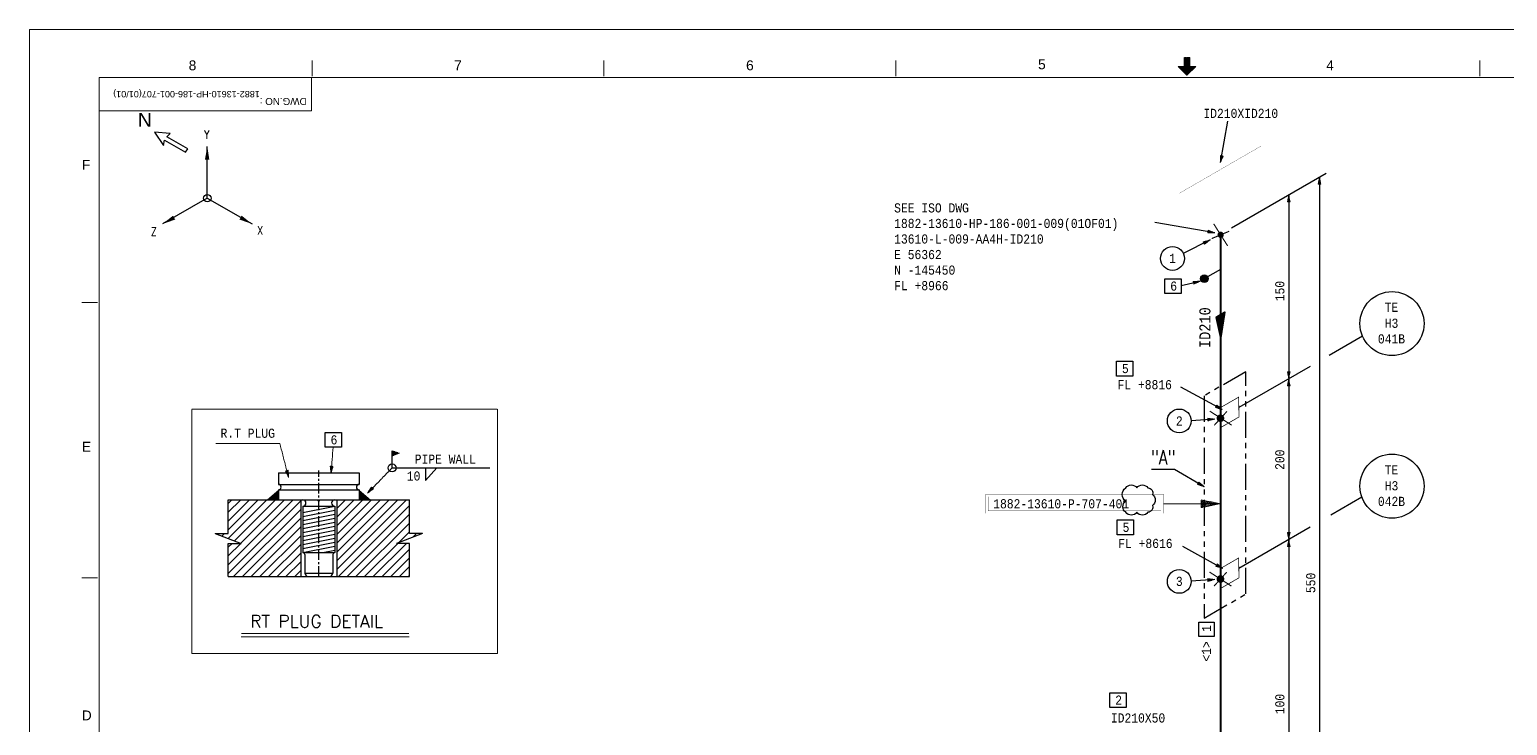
# Model space of a CAD drawing. Header units: inches. Extents: x 894 to 1735, y 0 to 594.
# Drawn here: x 894 to 1426, y 343 to 594 of the extents above; entities that cross this region are included whole.
import ezdxf
from ezdxf.enums import TextEntityAlignment as Align

# ---------------------------------------------------------------- set-up
doc = ezdxf.new("R2010")
doc.units = ezdxf.units.IN
doc.header["$MEASUREMENT"] = 0
for name, pattern in [('CENTER', [2, 1.25, -0.25, 0.25, -0.25]), ('Dashed', [4.18782, 2.09391, -2.09391]), ('PHANTOM2', [1.25, 0.625, -0.125, 0.125, -0.125, 0.125, -0.125]), ('Solid', [1, 1, 0])]:
    doc.linetypes.add(name, pattern=pattern)
for name, color, linetype in [('1', 7, 'Continuous'), ('2', 2, 'Continuous'), ('3', 7, 'Continuous'), ('4', 7, 'Continuous'), ('BG 0 -1', 7, 'Continuous'), ('Border', 7, 'Continuous'), ('CO', 7, 'Continuous'), ('DIM-LINES', 7, 'Continuous'), ('DIM-TEXT', 7, 'Continuous'), ('FITTINGS', 7, 'Continuous'), ('FRAME', 7, 'Continuous'), ('ISO-TEXT', 7, 'Continuous'), ('ISOTEXT', 7, 'Continuous'), ('NOZZLES', 7, 'Continuous'), ('PIPE', 7, 'Continuous'), ('WELDS', 7, 'Continuous')]:
    doc.layers.add(name, color=color, linetype=linetype)
for name, color, linetype, lineweight in [('materialLabel', 2, 'Solid', 13), ('spool', 2, 'Solid', 13), ('weldCyanLabel', 4, 'Solid', 13), ('weldDimension', 2, 'Solid', 13)]:
    doc.layers.add(name, color=color, linetype=linetype, lineweight=lineweight)
doc.styles.add('Arial', font='arial.ttf')
doc.styles.add('fixedText', font='MONOTXT8.shx', dxfattribs={"width": 0.85})
doc.styles.add('MONOTXT', font='MONOTXT.shx', dxfattribs={"width": 0.8})
doc.styles.add('ROMANS', font='romans.shx', dxfattribs={"width": 0.8})
doc.styles.get("Standard").update_dxf_attribs({"font": 'arial.ttf'})

# ---------------------------------------------------------------- blocks, each defined once
blk = doc.blocks.new('block55')
at = {"layer": 'FITTINGS', "color": 2, "linetype": 'ByBlock', "const_width": 0.35}
for points in [[(0, 0), (-1.3, -8.3)], [(1.5, -6.7), (0, 0)], [(1.3, -6.8), (0, 0)], [(0, -0.6), (-1.3, -8.3)], [(0, -1.2), (-1.1, -8.2)], [(0, -2), (-0.9, -8.1)], [(0, -2.8), (-0.7, -7.9)], [(0, -3.5), (-0.5, -7.8)], [(0, -4.2), (-0.3, -7.7)], [(1.1, -6.9), (0, -0.6)], [(1, -7), (0, -1.2)], [(0.8, -7.1), (0, -2)], [(0.6, -7.2), (0, -2.8)], [(0.4, -7.3), (0, -3.5)], [(0.2, -7.4), (0, -4.2)], [(-1.3, -8.3), (1.5, -6.7)], [(-1.3, -8.3), (1.3, -6.8)], [(-1.1, -8.2), (1.1, -6.9)], [(-0.9, -8.1), (1, -7)], [(-0.7, -7.9), (0.8, -7.1)], [(-0.5, -7.8), (0.6, -7.2)], [(-0.3, -7.7), (0.4, -7.3)], [(0, -5), (-0.1, -7.6)], [(-0.1, -7.6), (0.2, -7.4)], [(0, -7.6), (0, -5)]]:
    blk.add_lwpolyline(points, dxfattribs=at)
at = {"flags": 1}
for tag in ['Pipe Ref', 'Description']:
    blk.add_attdef(tag, (0, 0), '', height=1, dxfattribs=at)
blk = doc.blocks.new('block46')
at = {"layer": 'WELDS'}
h = blk.add_hatch(color=2, dxfattribs=at)
edge = h.paths.add_edge_path(flags=0)
edge.add_arc((0, 0), 1.15, 0, 360)
at = {"flags": 1}
for tag in ['Tag', 'Pipe Ref', 'Description', 'UCI', 'Key']:
    blk.add_attdef(tag, (0, 0), '', height=1, dxfattribs=at)

msp = doc.modelspace()

# ---------------------------------------------------------------- hatches: boundary and pattern name
at = {"linetype": 'Continuous'}
msp.add_hatch(color=2, dxfattribs=at).paths.add_polyline_path([(1315.59, 503.59), (1315.54, 503.7), (1315.49, 503.81), (1315.45, 503.93), (1315.43, 504.04), (1315.41, 504.16), (1315.41, 504.28), (1315.41, 504.4), (1315.43, 504.52), (1315.45, 504.64), (1315.49, 504.75), (1315.54, 504.86), (1315.59, 504.97), (1315.66, 505.07), (1315.73, 505.17), (1315.81, 505.26), (1315.9, 505.34), (1315.99, 505.41), (1316.1, 505.48), (1316.2, 505.53), (1316.31, 505.58), (1316.43, 505.61), (1316.55, 505.64), (1316.67, 505.66), (1316.79, 505.66), (1316.91, 505.66), (1317.02, 505.64), (1317.14, 505.61), (1317.26, 505.58), (1317.37, 505.53), (1317.47, 505.48), (1317.58, 505.41), (1317.67, 505.34), (1317.76, 505.26), (1317.84, 505.17), (1317.91, 505.07), (1317.98, 504.97), (1318.03, 504.86), (1318.08, 504.75), (1318.12, 504.64), (1318.14, 504.52), (1318.16, 504.4), (1318.16, 504.28), (1318.16, 504.16), (1318.14, 504.04), (1318.12, 503.93), (1318.08, 503.81), (1318.03, 503.7), (1317.98, 503.59), (1317.91, 503.49), (1317.84, 503.4), (1317.76, 503.31), (1317.67, 503.23), (1317.58, 503.15), (1317.47, 503.09), (1317.37, 503.03), (1317.26, 502.99), (1317.14, 502.95), (1317.02, 502.93), (1316.91, 502.91), (1316.79, 502.9), (1316.67, 502.91), (1316.55, 502.93), (1316.43, 502.95), (1316.31, 502.99), (1316.2, 503.03), (1316.1, 503.09), (1315.99, 503.15), (1315.9, 503.23), (1315.81, 503.31), (1315.73, 503.4), (1315.66, 503.49)])
at = {"layer": '4'}
h = msp.add_hatch(dxfattribs=at)
h.set_pattern_fill('ANSI31', color=4, scale=0.7, style=0)
h.set_pattern_definition([(45, (4272.0631, -12604.5324), (-1.57154482, 1.57154482), [])])
h.paths.add_polyline_path([(1025.85, 408.99), (1035.28, 412.53), (1030.57, 412.53), (1030.57, 424.69), (1004.58, 424.69), (1004.41, 424.52), (1004.41, 397), (1030.43, 397), (1030.57, 397.14), (1030.57, 408.99)])
h.paths.add_polyline_path([(969.99, 408.99), (965.27, 408.99), (965.27, 397), (991.43, 397), (991.43, 424.69), (965.27, 424.69), (965.27, 412.53), (960.56, 412.53)])
at = {"layer": 'weldCyanLabel'}
h = msp.add_hatch(color=2, dxfattribs=at)
h.dxf.hatch_style = 1
h.paths.add_polyline_path([(1024.33, 442.33), (1024.33, 440.43), (1027, 441.45)])
at = {"layer": 'WELDS'}
h = msp.add_hatch(color=2, dxfattribs=at)
edge = h.paths.add_edge_path(flags=0)
edge.add_arc((1322.58, 454.04), 1.38, 300, 660, ccw=False)
h = msp.add_hatch(color=2, dxfattribs=at)
edge = h.paths.add_edge_path(flags=0)
edge.add_arc((1322.58, 396.15), 1.38, 300, 660, ccw=False)

# ---------------------------------------------------------------- linework, layer by layer
at = {"color": 2}
for p, q in [((1322.63, 507.66), (1317.06, 504.44)), ((983.4, 428.27), (983.4, 424.69)), ((1012.44, 428.27), (1012.44, 424.69))]:
    msp.add_line(p, q, dxfattribs=at)
at = {"color": 2, "linetype": 'Continuous'}
msp.add_circle((1316.79, 504.28), 1.38, dxfattribs=at)
at = {"layer": '1', "color": 1, "linetype": 'CENTER', "ltscale": 3}
msp.add_line((997.92, 397), (997.92, 435.25), dxfattribs=at)
at = {"layer": '2', "color": 4}
for p, q in [((1322.63, 546.08), (1325.28, 560.96)), ((1320.53, 520.86), (1298.98, 524.52)), ((1318.83, 518.24), (1309.21, 513.4)), ((1323.22, 457.15), (1308.37, 465.24)), ((1320.53, 453.71), (1312.05, 453.12)), ((1316.7, 429.37), (1305.99, 435.63)), ((1323.38, 399.94), (1309.01, 407.8)), ((1320.53, 395.95), (1312.05, 395.35))]:
    msp.add_line(p, q, dxfattribs=at)
for points in [[(1302.56, 504.3), (1308.46, 504.3), (1308.46, 498.94), (1302.56, 498.94)], [(1285.14, 474.62), (1291.04, 474.62), (1291.04, 469.25), (1285.14, 469.25)], [(1000.2, 448.93), (1006.1, 448.93), (1006.1, 443.57), (1000.2, 443.57)], [(1285.38, 417.44), (1291.28, 417.44), (1291.28, 412.08), (1285.38, 412.08)], [(1314.79, 375.4), (1314.79, 380.67), (1320.34, 380.67), (1320.34, 375.4)], [(1282.73, 355.21), (1288.63, 355.21), (1288.63, 349.85), (1282.73, 349.85)]]:
    msp.add_lwpolyline(points, close=True, dxfattribs=at)
at = {"layer": '2', "color": 1}
msp.add_lwpolyline([(1288.46, 428.97, -0.520567), (1292.46, 428.97, -0.520567), (1296.46, 428.97, -0.520567), (1298.09, 426.6, -0.520567), (1298.09, 422.6, -0.520567), (1296.49, 420.2, -0.520567), (1292.49, 420.2, -0.520567), (1288.49, 420.2, -0.520567), (1288.46, 424.17, -0.520567)], format="xyb", close=True, dxfattribs=at)
at = {"layer": '2', "color": 4}
for centre in [(1305.33, 511.59), (1307.76, 453.06), (1307.76, 395.29)]:
    msp.add_circle(centre, 4.29, dxfattribs=at)
at = {"layer": '3', "color": 2}
for q in [(1024.33, 442.33), (1059.46, 436.16)]:
    msp.add_line((1024.33, 436.16), q, dxfattribs=at)
at = {"layer": '3', "color": 3}
for p, q in [((983.4, 434.35), (983.4, 430.23)), ((983.4, 434.35), (1012.44, 434.35)), ((1012.44, 434.35), (1012.44, 430.23)), ((983.4, 430.23), (1012.44, 430.23)), ((983.4, 428.27), (1012.44, 428.27)), ((965.27, 412.53), (965.27, 424.69)), ((965.27, 424.69), (1030.57, 424.69)), ((991.43, 424.69), (991.43, 397)), ((992.15, 422.43), (1003.65, 422.43)), ((992.15, 422.43), (992.15, 405.66)), ((992.15, 420.08), (1003.65, 422.37)), ((992.15, 418.64), (1003.65, 420.93)), ((1003.65, 422.43), (1003.65, 405.66)), ((1004.41, 424.69), (1004.41, 397)), ((1030.57, 412.53), (1030.57, 424.69)), ((992.15, 417.2), (1003.65, 419.49)), ((992.15, 415.75), (1003.65, 418.05)), ((992.15, 414.31), (1003.65, 416.6)), ((992.15, 412.87), (1003.65, 415.16)), ((960.56, 412.53), (965.27, 412.53)), ((960.56, 412.53), (969.99, 408.99)), ((992.15, 411.43), (1003.65, 413.72)), ((992.15, 409.99), (1003.65, 412.28)), ((992.15, 408.54), (1003.65, 410.84)), ((1035.28, 412.53), (1025.85, 408.99)), ((1035.28, 412.53), (1030.57, 412.53)), ((965.27, 408.99), (969.99, 408.99)), ((965.27, 397), (965.27, 408.99)), ((992.15, 407.1), (1003.65, 409.39)), ((992.15, 405.66), (1003.65, 407.95)), ((992.15, 405.66), (1003.65, 405.66)), ((992.85, 404.96), (992.85, 398.28)), ((999.38, 405.66), (1003.65, 406.51)), ((1002.99, 404.96), (1002.99, 398.28)), ((1030.57, 408.99), (1025.85, 408.99)), ((1030.57, 397), (1030.57, 408.99)), ((965.27, 397), (1030.57, 397)), ((992.85, 398.28), (1002.99, 398.28))]:
    msp.add_line(p, q, dxfattribs=at)
at = {"layer": '3'}
msp.add_line((994.04, 397), (1001.79, 397), dxfattribs=at)
at = {"layer": '3', "color": 3}
msp.add_lwpolyline([(997.63, 424.69, 0.589, 0.589, 1.191456), (998.21, 424.69, 0, 0, 0)], format="xyseb", dxfattribs=at)
for centre, radius, start, end in [((983.4, 429.25), 0.982, 270, 90), ((1012.44, 429.25), 0.982, 90, 270), ((992.15, 423.56), 1.13, 270, 90), ((1003.65, 423.56), 1.13, 90, 270), ((992.15, 404.96), 0.7, 0, 90), ((1003.69, 404.96), 0.703, 93.9739, 179.9026), ((994.56, 398.68), 1.76, 193.1432, 252.9181), ((1001.28, 398.68), 1.76, 287.0819, 346.8568)]:
    msp.add_arc(centre, radius, start, end, dxfattribs=at)
at = {"layer": '4', "color": 2}
msp.add_line((1305.99, 435.63), (1297.78, 435.63), dxfattribs=at)
msp.add_circle((1024.33, 436.16), 1.44, dxfattribs=at)
at = {"layer": '4', "color": 4}
for points in [[(983.4, 428.31), (979.16, 424.69), (983.4, 424.69)], [(1012.44, 428.31), (1016.68, 424.69), (1012.44, 424.69)]]:
    msp.add_solid(points, dxfattribs=at)
at = {"layer": 'BG 0 -1', "color": 7, "linetype": 'Continuous', "lineweight": 9}
for p, q in [((893.77, 0), (893.77, 594)), ((893.77, 594), (1734.77, 594)), ((995.47, 577.17), (995.47, 582.83)), ((1100.59, 577.17), (1100.59, 582.83)), ((1205.72, 577.17), (1205.72, 582.83)), ((1307.34, 580.74), (1309.46, 580.74)), ((1310.52, 577.55), (1307.34, 580.74)), ((1307.35, 580.74), (1310.53, 577.56)), ((1307.48, 580.74), (1310.59, 577.62)), ((1307.6, 580.74), (1310.65, 577.68)), ((1307.73, 580.74), (1310.72, 577.75)), ((1307.85, 580.74), (1310.78, 577.81)), ((1307.98, 580.74), (1310.84, 577.87)), ((1308.1, 580.74), (1310.9, 577.93)), ((1308.23, 580.74), (1310.97, 578)), ((1308.35, 580.74), (1311.03, 578.06)), ((1308.48, 580.74), (1311.09, 578.12)), ((1308.6, 580.74), (1311.15, 578.18)), ((1308.73, 580.74), (1311.22, 578.25)), ((1308.85, 580.74), (1311.28, 578.31)), ((1308.98, 580.74), (1311.34, 578.37)), ((1309.1, 580.74), (1311.41, 578.44)), ((1309.23, 580.74), (1311.47, 578.5)), ((1309.35, 580.74), (1311.53, 578.56)), ((1309.46, 580.74), (1309.46, 583.92)), ((1309.46, 583.88), (1311.58, 581.76)), ((1309.46, 583.75), (1311.58, 581.63)), ((1309.46, 583.63), (1311.58, 581.51)), ((1309.46, 583.5), (1311.58, 581.38)), ((1309.46, 583.38), (1311.58, 581.26)), ((1309.46, 583.25), (1311.58, 581.13)), ((1309.46, 583.13), (1311.58, 581.01)), ((1309.46, 583), (1311.58, 580.88)), ((1309.46, 582.88), (1311.58, 580.76)), ((1309.46, 582.75), (1312.59, 579.62)), ((1309.46, 582.63), (1312.53, 579.56)), ((1309.46, 582.5), (1312.47, 579.5)), ((1309.46, 582.38), (1312.41, 579.44)), ((1309.46, 582.25), (1312.34, 579.37)), ((1309.46, 582.13), (1312.28, 579.31)), ((1309.46, 582), (1312.22, 579.25)), ((1309.46, 581.88), (1312.16, 579.19)), ((1309.46, 581.75), (1312.09, 579.12)), ((1309.46, 581.63), (1312.03, 579.06)), ((1309.46, 581.5), (1311.97, 579)), ((1309.46, 581.38), (1311.91, 578.94)), ((1309.46, 581.25), (1311.84, 578.87)), ((1309.46, 581.13), (1311.78, 578.81)), ((1309.46, 581), (1311.72, 578.75)), ((1309.46, 580.88), (1311.66, 578.69)), ((1309.46, 580.75), (1311.59, 578.62)), ((1309.55, 583.92), (1311.58, 581.88)), ((1309.67, 583.92), (1311.58, 582.01)), ((1309.8, 583.92), (1311.58, 582.13)), ((1309.92, 583.92), (1311.58, 582.26)), ((1310.05, 583.92), (1311.58, 582.38)), ((1310.17, 583.92), (1311.58, 582.51)), ((1310.3, 583.92), (1311.58, 582.63)), ((1310.42, 583.92), (1311.58, 582.76)), ((1313.71, 580.74), (1310.52, 577.55)), ((1310.53, 577.56), (1310.53, 583.22)), ((1310.55, 583.92), (1311.58, 582.88)), ((1310.67, 583.92), (1311.58, 583.01)), ((1310.8, 583.92), (1311.58, 583.13)), ((1310.92, 583.92), (1311.58, 583.26)), ((1311.05, 583.92), (1311.58, 583.38)), ((1311.17, 583.92), (1311.58, 583.51)), ((1311.3, 583.92), (1311.58, 583.63)), ((1311.42, 583.92), (1311.58, 583.76)), ((1311.55, 583.92), (1311.58, 583.88)), ((1311.58, 580.74), (1311.58, 583.92)), ((1311.58, 580.74), (1313.71, 580.74)), ((1311.61, 580.74), (1312.66, 579.69)), ((1311.73, 580.74), (1312.72, 579.75)), ((1311.86, 580.74), (1312.78, 579.81)), ((1311.98, 580.74), (1312.84, 579.87)), ((1312.11, 580.74), (1312.91, 579.94)), ((1312.23, 580.74), (1312.97, 580)), ((1312.36, 580.74), (1313.03, 580.06)), ((1312.48, 580.74), (1313.09, 580.12)), ((1312.61, 580.74), (1313.16, 580.19)), ((1312.73, 580.74), (1313.22, 580.25)), ((1312.86, 580.74), (1313.28, 580.31)), ((1312.98, 580.74), (1313.34, 580.37)), ((1313.11, 580.74), (1313.41, 580.44)), ((1313.23, 580.74), (1313.47, 580.5)), ((1313.36, 580.74), (1313.53, 580.56)), ((1313.48, 580.74), (1313.59, 580.62)), ((1313.61, 580.74), (1313.66, 580.69)), ((1415.97, 577.17), (1415.97, 582.83)), ((1709.7, 576.75), (918.88, 576.75)), ((918.88, 576.75), (918.88, 18.11)), ((995.29, 564.78), (995.29, 576.75)), ((995.29, 564.78), (918.88, 564.78)), ((918.25, 495.71), (912.59, 495.71)), ((918.25, 396.57), (912.59, 396.57))]:
    msp.add_line(p, q, dxfattribs=at)
at = {"layer": 'Border', "color": 2}
for p, q in [((1326.61, 522.58), (1360.68, 542.25)), ((1373.76, 483.59), (1361.7, 476.62)), ((1354.88, 472.69), (1329.2, 457.86)), ((1373.55, 425.59), (1362.3, 419.09)), ((1354.94, 414.84), (1329.2, 399.98)), ((1322.65, 396.2), (1322.62, 396.18))]:
    msp.add_line(p, q, dxfattribs=at)
at = {"layer": 'Border', "color": 4}
msp.add_line((1347.17, 534.45), (1347.17, 299.48), dxfattribs=at)
at = {"layer": 'Border', "color": 3, "linetype": 'PHANTOM2', "ltscale": 15}
msp.add_lwpolyline([(1331.76, 470.81), (1316.76, 462.15), (1316.76, 382.11), (1331.76, 390.77)], close=True, dxfattribs=at)
at = {"layer": 'CO', "color": 2, "linetype": 'Continuous'}
for p, q in [((1004.41, 424.52), (1004.58, 424.69)), ((1030.43, 397), (1030.57, 397.14))]:
    msp.add_line(p, q, dxfattribs=at)
at = {"layer": 'DIM-LINES', "color": 4}
for p, q in [((1358.22, 540.83), (1358.22, 298.4)), ((1308.46, 501.81), (1315.33, 503.37))]:
    msp.add_line(p, q, dxfattribs=at)
at = {"layer": 'FITTINGS', "color": 2, "linetype": 'ByBlock', "const_width": 0.26}
for points in [[(1329.16, 461.65), (1322.57, 457.85), (1322.54, 450.62), (1329.24, 454.49), (1329.16, 461.65)], [(1322.66, 450.69), (1322.58, 457.85)], [(1329.16, 403.73), (1322.57, 399.93), (1322.54, 392.7), (1329.24, 396.57), (1329.16, 403.73)], [(1322.66, 392.81), (1322.58, 399.97)]]:
    msp.add_lwpolyline(points, dxfattribs=at)
at = {"layer": 'FRAME', "color": 2, "linetype": 'Continuous', "lineweight": 30}
for p, q in [((938.77, 557), (941.97, 552.2)), ((944.37, 556.6), (938.77, 557)), ((941.97, 552.2), (942.37, 554.2)), ((942.37, 554.2), (949.97, 549.8)), ((943.17, 555.4), (944.37, 556.6)), ((950.77, 551), (943.17, 555.4)), ((949.97, 549.8), (950.77, 551)), ((957.78, 533.3), (957.78, 551.91)), ((957.78, 533.3), (957.78, 551.91)), ((957.78, 533.3), (941.67, 523.99)), ((957.78, 533.3), (941.67, 523.99)), ((957.78, 533.3), (973.9, 523.99)), ((957.78, 533.3), (973.9, 523.99))]:
    msp.add_line(p, q, dxfattribs=at)
msp.add_circle((957.78, 533.3), 1.33, dxfattribs=at)
msp.add_circle((957.78, 533.3), 1.33, dxfattribs=at)
for points in [[(956.91, 547.17), (958.5, 547.14), (957.78, 551.91)], [(956.91, 547.17), (958.5, 547.14), (957.78, 551.91)], [(946.21, 525.6), (945.44, 526.99), (941.67, 523.99)], [(946.21, 525.6), (945.44, 526.99), (941.67, 523.99)], [(969.36, 525.6), (970.13, 526.99), (973.9, 523.99)], [(969.36, 525.6), (970.13, 526.99), (973.9, 523.99)]]:
    msp.add_solid(points, dxfattribs=at)
at = {"layer": 'ISO-TEXT', "color": 2}
for p, q in [((1036.28, 431.57), (1040.36, 436.16)), ((1036.28, 436.16), (1036.28, 431.57))]:
    msp.add_line(p, q, dxfattribs=at)
at = {"layer": 'ISO-TEXT', "color": 2, "linetype": 'ByBlock', "const_width": 0.08, "flags": 128}
for points in [[(1238.07, 419.79), (1238.07, 426.69), (1302.07, 426.69), (1302.07, 419.79)], [(1238.97, 420.69), (1238.97, 425.79), (1301.17, 425.79), (1301.17, 420.69)]]:
    msp.add_lwpolyline(points, close=True, dxfattribs=at)
at = {"layer": 'ISOTEXT', "color": 2, "linetype": 'Continuous', "lineweight": 30}
for centre in [(1384.36, 488.12), (1384.36, 429.59)]:
    msp.add_circle(centre, 11.53, dxfattribs=at)
at = {"layer": 'materialLabel', "color": 4, "flags": 128}
for points in [[(983.86, 444.99), (987.05, 432.76)], [(1003.05, 443.55), (1002.37, 434.25)], [(1002.37, 434.25), (1003.03, 436.7), (1002.04, 436.77), (1002.37, 434.25), (1002.4, 434.75), (1002.93, 436.71), (1002.14, 436.76), (1002.4, 434.75), (1002.44, 435.24), (1002.83, 436.72), (1002.24, 436.76), (1002.44, 435.24), (1002.47, 435.74), (1002.73, 436.72), (1002.34, 436.75), (1002.47, 435.74), (1002.5, 436.24), (1002.63, 436.73), (1002.44, 436.74), (1002.5, 436.24)], [(987.05, 432.76), (986.89, 435.3), (985.93, 435.04), (987.05, 432.76), (986.93, 433.25), (986.79, 435.27), (986.02, 435.07), (986.93, 433.25), (986.8, 433.73), (986.7, 435.25), (986.12, 435.09), (986.8, 433.73), (986.67, 434.21), (986.6, 435.22), (986.22, 435.12), (986.67, 434.21), (986.54, 434.69), (986.51, 435.2), (986.31, 435.15), (986.54, 434.69)], [(1024.33, 436.16), (1015.51, 427.12)], [(1015.51, 427.12), (1017.59, 428.56), (1016.88, 429.26), (1015.51, 427.12), (1015.85, 427.47), (1017.52, 428.63), (1016.95, 429.19), (1015.85, 427.47), (1016.2, 427.83), (1017.45, 428.7), (1017.02, 429.12), (1016.2, 427.83), (1016.54, 428.19), (1017.38, 428.77), (1017.09, 429.05), (1016.54, 428.19), (1016.89, 428.55), (1017.31, 428.84), (1017.16, 428.98), (1016.89, 428.55)]]:
    msp.add_lwpolyline(points, dxfattribs=at)
at = {"layer": 'NOZZLES', "const_width": 0.8}
msp.add_lwpolyline([(1322.65, 285.29), (1322.65, 520.29)], dxfattribs=at)
at = {"layer": 'PIPE', "color": 2, "linetype": 'Dashed', "const_width": 0.08}
for points in [[(1307.8, 535.06), (1337.25, 552.07)], [(1322.65, 520.02), (1322.65, 543.46)]]:
    msp.add_lwpolyline(points, dxfattribs=at)
at = {"layer": 'spool', "color": 4, "flags": 128}
msp.add_lwpolyline([(1322.65, 423.26), (1315.67, 421.86), (1315.67, 424.65), (1322.65, 423.26), (1321.25, 423.26), (1315.67, 422.14), (1315.67, 424.37), (1321.25, 423.26), (1319.86, 423.26), (1315.67, 422.42), (1315.67, 424.09), (1319.86, 423.26), (1318.46, 423.26), (1315.67, 422.7), (1315.67, 423.81), (1318.46, 423.26), (1317.07, 423.25), (1315.67, 422.97), (1315.67, 423.53), (1317.07, 423.25)], dxfattribs=at)
at = {"layer": 'weldCyanLabel'}
for p, q in [((983.86, 444.99), (960.88, 444.99)), ((1322.65, 423.26), (1302.07, 423.24))]:
    msp.add_line(p, q, dxfattribs=at)
at = {"layer": 'weldCyanLabel', "color": 2}
for p, q in [((1024.33, 442.33), (1027, 441.45)), ((1027, 441.45), (1024.33, 440.43)), ((970.02, 375.28), (1030.4, 375.28)), ((970.08, 376.59), (1030.37, 376.59))]:
    msp.add_line(p, q, dxfattribs=at)
msp.add_lwpolyline([(952.25, 457.29), (1062.32, 457.29), (1062.32, 369.3), (952.25, 369.3)], close=True, dxfattribs=at)
at = {"layer": 'weldDimension', "color": 4, "flags": 128}
for points in [[(1322.63, 546.08), (1322.58, 548.62), (1323.56, 548.44), (1322.63, 546.08), (1322.72, 546.57), (1322.67, 548.6), (1323.46, 548.46), (1322.72, 546.57), (1322.81, 547.06), (1322.77, 548.58), (1323.36, 548.48), (1322.81, 547.06), (1322.89, 547.55), (1322.87, 548.57), (1323.26, 548.5), (1322.89, 547.55), (1322.98, 548.04), (1322.97, 548.55), (1323.16, 548.51), (1322.98, 548.04)], [(1358.22, 540.83), (1358.71, 538.34), (1357.72, 538.34), (1358.22, 540.83), (1358.22, 540.33), (1358.61, 538.34), (1357.82, 538.34), (1358.22, 540.33), (1358.22, 539.83), (1358.52, 538.34), (1357.92, 538.34), (1358.22, 539.83), (1358.22, 539.33), (1358.42, 538.34), (1358.02, 538.34), (1358.22, 539.33), (1358.22, 538.83), (1358.32, 538.34), (1358.12, 538.34), (1358.22, 538.83)], [(1347.17, 534.45), (1347.67, 531.96), (1346.67, 531.96), (1347.17, 534.45), (1347.17, 533.95), (1347.57, 531.96), (1346.77, 531.96), (1347.17, 533.95), (1347.17, 533.46), (1347.47, 531.96), (1346.87, 531.96), (1347.17, 533.46), (1347.17, 532.96), (1347.37, 531.96), (1346.97, 531.96), (1347.17, 532.96), (1347.17, 532.46), (1347.27, 531.96), (1347.07, 531.96), (1347.17, 532.46)], [(1320.53, 520.86), (1317.99, 520.78), (1318.16, 521.77), (1320.53, 520.86), (1320.04, 520.94), (1318.01, 520.88), (1318.14, 521.67), (1320.04, 520.94), (1319.55, 521.03), (1318.02, 520.98), (1318.12, 521.57), (1319.55, 521.03), (1319.06, 521.11), (1318.04, 521.08), (1318.11, 521.47), (1319.06, 521.11), (1318.57, 521.19), (1318.06, 521.18), (1318.09, 521.37), (1318.57, 521.19)], [(1318.83, 518.24), (1316.81, 516.7), (1316.37, 517.59), (1318.83, 518.24), (1318.38, 518.02), (1316.76, 516.79), (1316.41, 517.5), (1318.38, 518.02), (1317.93, 517.8), (1316.72, 516.87), (1316.46, 517.41), (1317.93, 517.8), (1317.48, 517.58), (1316.67, 516.96), (1316.5, 517.32), (1317.48, 517.58), (1317.03, 517.36), (1316.63, 517.05), (1316.54, 517.23), (1317.03, 517.36)], [(1315.33, 503.37), (1312.79, 503.3), (1313.01, 502.33), (1315.33, 503.37), (1314.84, 503.26), (1312.81, 503.21), (1312.99, 502.43), (1314.84, 503.26), (1314.36, 503.15), (1312.83, 503.11), (1312.97, 502.53), (1314.36, 503.15), (1313.87, 503.04), (1312.86, 503.01), (1312.94, 502.62), (1313.87, 503.04), (1313.39, 502.93), (1312.88, 502.92), (1312.92, 502.72), (1313.39, 502.93)], [(1347.17, 468.24), (1347.67, 470.73), (1346.67, 470.73), (1347.17, 468.24), (1347.17, 468.74), (1347.57, 470.73), (1346.77, 470.73), (1347.17, 468.74), (1347.17, 469.23), (1347.47, 470.73), (1346.87, 470.73), (1347.17, 469.23), (1347.17, 469.73), (1347.37, 470.73), (1346.97, 470.73), (1347.17, 469.73), (1347.17, 470.23), (1347.27, 470.73), (1347.07, 470.73), (1347.17, 470.23)], [(1347.17, 468.24), (1347.67, 465.75), (1346.67, 465.75), (1347.17, 468.24), (1347.17, 467.74), (1347.57, 465.75), (1346.77, 465.75), (1347.17, 467.74), (1347.17, 467.24), (1347.47, 465.75), (1346.87, 465.75), (1347.17, 467.24), (1347.17, 466.74), (1347.37, 465.75), (1346.97, 465.75), (1347.17, 466.74), (1347.17, 466.24), (1347.27, 465.75), (1347.07, 465.75), (1347.17, 466.24)], [(1323.22, 457.15), (1320.8, 457.93), (1321.29, 458.8), (1323.22, 457.15), (1322.79, 457.4), (1320.85, 458.02), (1321.24, 458.71), (1322.79, 457.4), (1322.35, 457.64), (1320.9, 458.1), (1321.19, 458.63), (1322.35, 457.64), (1321.92, 457.88), (1320.95, 458.19), (1321.14, 458.54), (1321.92, 457.88), (1321.48, 458.12), (1321, 458.28), (1321.1, 458.45), (1321.48, 458.12)], [(1320.53, 453.71), (1318.07, 453.06), (1318.01, 454.05), (1320.53, 453.71), (1320.03, 453.68), (1318.07, 453.16), (1318.02, 453.95), (1320.03, 453.68), (1319.54, 453.65), (1318.06, 453.26), (1318.02, 453.85), (1319.54, 453.65), (1319.04, 453.62), (1318.06, 453.36), (1318.03, 453.75), (1319.04, 453.62), (1318.54, 453.59), (1318.05, 453.46), (1318.04, 453.66), (1318.54, 453.59)], [(1316.7, 429.37), (1314.31, 430.21), (1314.81, 431.07), (1316.7, 429.37), (1316.28, 429.63), (1314.36, 430.3), (1314.76, 430.99), (1316.28, 429.63), (1315.85, 429.88), (1314.41, 430.39), (1314.71, 430.9), (1315.85, 429.88), (1315.42, 430.13), (1314.46, 430.47), (1314.66, 430.81), (1315.42, 430.13), (1314.99, 430.39), (1314.51, 430.56), (1314.61, 430.73), (1314.99, 430.39)], [(1347.17, 410.36), (1347.67, 412.85), (1346.67, 412.85), (1347.17, 410.36), (1347.17, 410.85), (1347.57, 412.85), (1346.77, 412.85), (1347.17, 410.85), (1347.17, 411.35), (1347.47, 412.85), (1346.87, 412.85), (1347.17, 411.35), (1347.17, 411.85), (1347.37, 412.85), (1346.97, 412.85), (1347.17, 411.85), (1347.17, 412.35), (1347.27, 412.85), (1347.07, 412.85), (1347.17, 412.35)], [(1347.17, 410.36), (1347.67, 407.86), (1346.67, 407.86), (1347.17, 410.36), (1347.17, 409.86), (1347.57, 407.86), (1346.77, 407.86), (1347.17, 409.86), (1347.17, 409.36), (1347.47, 407.86), (1346.87, 407.86), (1347.17, 409.36), (1347.17, 408.86), (1347.37, 407.86), (1346.97, 407.86), (1347.17, 408.86), (1347.17, 408.36), (1347.27, 407.86), (1347.07, 407.86), (1347.17, 408.36)], [(1323.38, 399.94), (1320.96, 400.71), (1321.45, 401.58), (1323.38, 399.94), (1322.95, 400.18), (1321.01, 400.8), (1321.4, 401.5), (1322.95, 400.18), (1322.51, 400.42), (1321.06, 400.89), (1321.35, 401.41), (1322.51, 400.42), (1322.08, 400.66), (1321.11, 400.97), (1321.3, 401.32), (1322.08, 400.66), (1321.64, 400.91), (1321.16, 401.06), (1321.25, 401.23), (1321.64, 400.91)], [(1320.53, 395.95), (1318.07, 395.29), (1318.01, 396.29), (1320.53, 395.95), (1320.03, 395.92), (1318.07, 395.39), (1318.02, 396.19), (1320.03, 395.92), (1319.54, 395.88), (1318.06, 395.49), (1318.02, 396.09), (1319.54, 395.88), (1319.04, 395.85), (1318.06, 395.59), (1318.03, 395.99), (1319.04, 395.85), (1318.54, 395.82), (1318.05, 395.69), (1318.04, 395.89), (1318.54, 395.82)]]:
    msp.add_lwpolyline(points, dxfattribs=at)
at = {"layer": 'WELDS', "color": 2, "linetype": 'ByBlock', "const_width": 0.4}
for points in [[(1319.44, 518.74), (1325.71, 521.36)], [(1320.15, 524.04), (1325.15, 516.14)], [(1318.75, 456.59), (1326.62, 451.55)], [(1320.34, 451.49), (1324.92, 456.51)], [(1318.65, 398.66), (1326.52, 393.61)], [(1320.24, 393.56), (1324.82, 398.58)]]:
    msp.add_lwpolyline(points, dxfattribs=at)

# ---------------------------------------------------------------- block references
at = {"layer": 'FITTINGS', "xscale": 1.2, "yscale": 1.2, "zscale": 1.2, "rotation": 180}
msp.add_blockref('block55', (1322.72, 482.42), dxfattribs=at)
at = {"layer": 'WELDS'}
msp.add_blockref('block46', (1322.65, 520.09), dxfattribs=at)

# ---------------------------------------------------------------- texts
at = {"layer": '2', "style": 'fixedText', "width": 0.85}
for s, p in [('1', (1305.33, 511.65)), ('2', (1307.76, 453.06)), ('3', (1307.76, 395.29))]:
    msp.add_text(s, height=3.3, dxfattribs=at).set_placement(p, align=Align.MIDDLE_CENTER)
at = {"layer": '2', "style": 'ROMANS'}
msp.add_text('RT PLUG DETAIL', height=4.4787, dxfattribs=at).set_placement((973.22, 378.69))
at = {"layer": '3', "color": 3, "lineweight": 30, "style": 'ROMANS', "width": 0.8}
msp.add_text('"A"', height=5.148, dxfattribs=at).set_placement((1297.51, 442.51), align=Align.TOP_LEFT)
at = {"layer": 'BG 0 -1', "color": 7, "style": 'Arial', "width": 1.008516}
for s, p in [('8', (952.45, 581.12)), ('7', (1048.03, 581.12)), ('6', (1153.15, 581.12)), ('5', (1258.28, 581.46)), ('4', (1362.05, 581.12))]:
    msp.add_text(s, height=3.54, dxfattribs=at).set_placement(p, align=Align.MIDDLE)
at = {"layer": 'BG 0 -1', "color": 4, "style": 'Arial', "width": 1.010263}
msp.add_text('DWG.NO : ', height=2.5, rotation=180, dxfattribs=at).set_placement((993.52, 568.1), align=Align.MIDDLE_LEFT)
at = {"layer": 'BG 0 -1', "color": 7, "style": 'Arial'}
for s, width, p in [('F', 0.993934, (912.61, 543.5)), ('E', 1.004063, (912.61, 442.02)), ('D', 0.992063, (912.61, 345.28))]:
    msp.add_text(s, height=3.54, dxfattribs=dict(at, width=width)).set_placement(p)
at = {"layer": 'Border', "color": 2, "linetype": 'Continuous', "style": 'ROMANS', "width": 0.8}
for s, p in [('Y', (956.68, 554.68)), ('Y', (956.68, 554.68)), ('Z', (937.49, 519.76)), ('Z', (937.49, 519.76)), ('X', (975.79, 520.22)), ('X', (975.79, 520.22))]:
    msp.add_text(s, height=2.97, dxfattribs=at).set_placement(p)
at = {"layer": 'DIM-TEXT', "color": 2, "style": 'MONOTXT', "width": 0.8566}
for s, height, p in [('150', 3.3, (1345.61, 496.16)), ('ID210', 3.96, (1318.97, 479.33)), ('200', 3.3, (1345.61, 435.43)), ('550', 3.3, (1356.75, 391.07)), ('100', 3.3, (1345.61, 347.46))]:
    msp.add_text(s, height=height, rotation=90, dxfattribs=at).set_placement(p)
at = {"layer": 'FRAME', "color": 2, "style": 'Arial', "width": 1.004634}
msp.add_text('1882-13610-HP-186-001-707(01/01)', height=2.318, rotation=180, dxfattribs=at).set_placement((976.69, 571.9))
at = {"layer": 'FRAME', "color": 2, "style": 'Arial', "width": 0.992063}
msp.add_text('N', height=5, dxfattribs=at).set_placement((932.77, 559))
at = {"layer": 'ISO-TEXT', "color": 2, "style": 'MONOTXT', "width": 0.8566}
for s, p in [('ID210XID210', (1316.45, 562.17)), ('SEE ISO DWG', (1205.09, 528.14)), ('1882-13610-HP-186-001-009(01OF01)', (1205.09, 522.54)), ('13610-L-009-AA4H-ID210', (1205.09, 516.94)), ('E 56362', (1205.09, 511.34)), ('N -145450', (1205.09, 505.74)), ('FL +8966', (1205.09, 500.14)), ('6', (1304.51, 499.98)), ('TE', (1381.71, 492.34)), ('H3', (1381.74, 486.6)), ('041B', (1379.27, 480.97)), ('5', (1287.1, 470.3)), ('FL +8816', (1285.54, 464.48)), ('R.T PLUG ', (962.54, 447)), ('6', (1002.16, 444.61)), ('PIPE WALL', (1032.46, 437.68)), ('TE', (1381.71, 433.81)), ('H3', (1381.74, 428.07)), ('042B', (1379.27, 422.45)), ('1882-13610-P-707-401', (1240.77, 421.59)), ('5', (1287.34, 413.12)), ('FL +8616', (1285.78, 407.31)), ('2', (1284.69, 350.89)), ('ID210X50', (1283.13, 344.47))]:
    msp.add_text(s, height=3.3, dxfattribs=at).set_placement(p)
msp.add_text('10', height=3.3, dxfattribs=at).set_placement((1032.06, 433.25), align=Align.MIDDLE)
for s, p in [('1', (1319.22, 377.11)), ('<1>', (1319.15, 366.42))]:
    msp.add_text(s, height=3.3, rotation=90, dxfattribs=at).set_placement(p)

doc.saveas('drawing.dxf')
